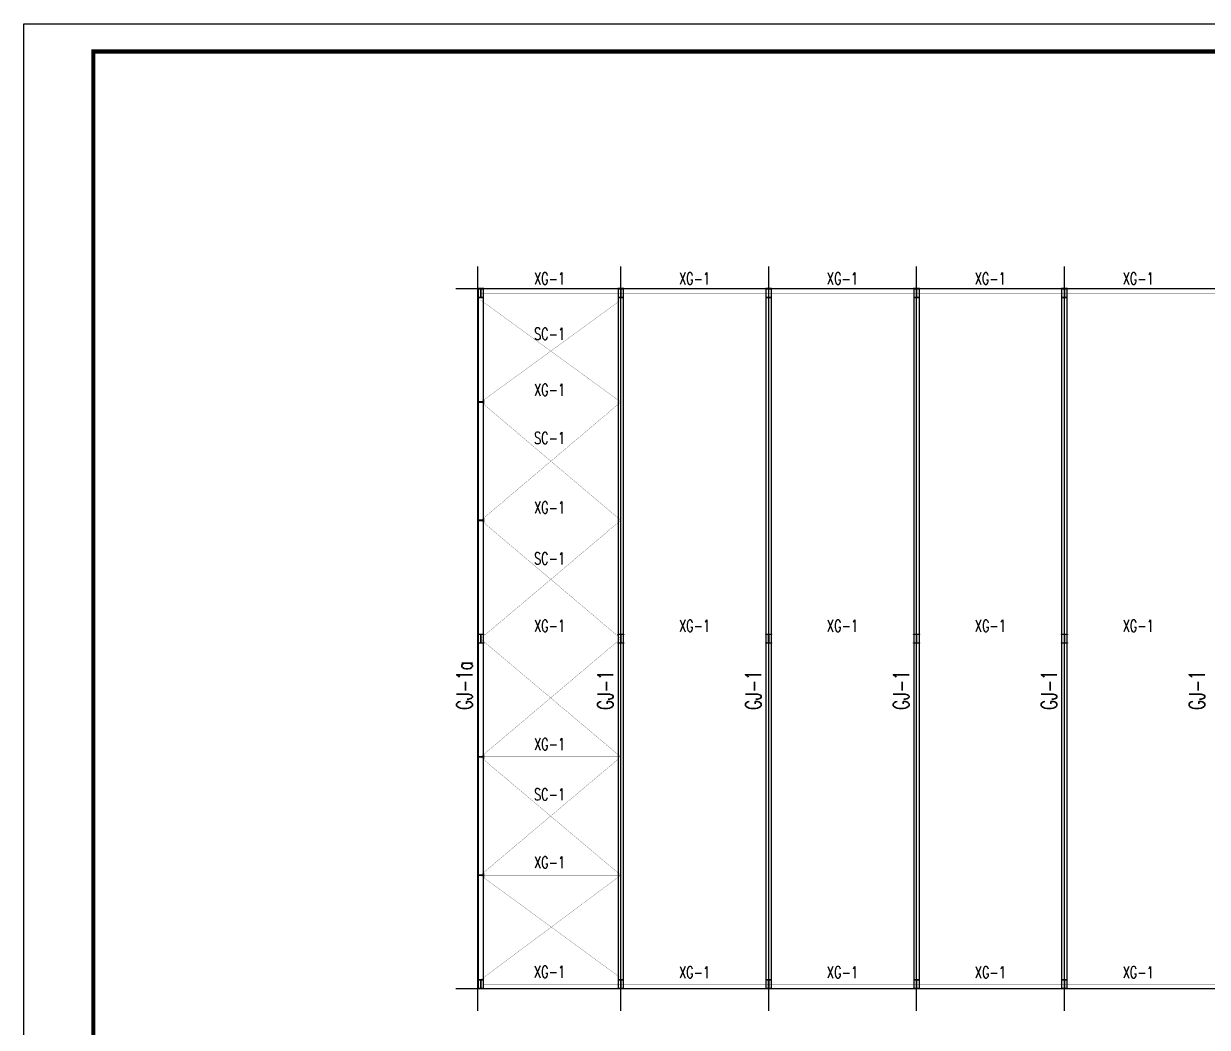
# Model space of a CAD drawing. Extents: x 180850 to 1399066, y 113487 to 334416.
# Drawn here: x 674842 to 734875, y 169476 to 220382 of the extents above; entities that cross this region are included whole.
import ezdxf

# ---------------------------------------------------------------- set-up
doc = ezdxf.new("R2010")
doc.units = 0
doc.header["$LTSCALE"] = 1000
doc.linetypes.add('DASH', pattern=[0.35, 0.25, -0.1])
for name, color, linetype in [('DOTE', 1, 'Continuous'), ('GL', 150, 'Continuous'), ('GZ', 50, 'Continuous'), ('PUB_TEXT', 7, 'Continuous'), ('PUB_TITLE', 4, 'Continuous'), ('SC', 3, 'Continuous'), ('XG', 6, 'Continuous')]:
    doc.layers.add(name, color=color, linetype=linetype)
doc.styles.add('_TCH_DIM', font='SIMPLEX', dxfattribs={"bigfont": 'GBCBIG'})

# ---------------------------------------------------------------- blocks, each defined once
blk = doc.blocks.new('A$C10C50790')
blk.add_line((7370, 35500), (7130, 35500))
at = {"layer": 'GZ'}
for points in [[(0, 35050), (300, 35050), (300, 35060), (157, 35060), (153, 35065), (153, 35485), (157, 35490), (300, 35490), (300, 35500), (0, 35500), (0, 35490), (143, 35490), (147, 35486), (147, 35065), (143, 35060), (0, 35060), (0, 35050)], [(7100, 35050), (7400, 35050), (7400, 35060), (7257, 35060), (7253, 35065), (7253, 35485), (7257, 35490), (7400, 35490), (7400, 35500), (7100, 35500), (7100, 35490), (7243, 35490), (7247, 35486), (7247, 35065), (7243, 35060), (7100, 35060), (7100, 35050)], [(14600, 35050), (14900, 35050), (14900, 35060), (14757, 35060), (14753, 35065), (14753, 35485), (14757, 35490), (14900, 35490), (14900, 35500), (14600, 35500), (14600, 35490), (14743, 35490), (14747, 35486), (14747, 35065), (14743, 35060), (14600, 35060), (14600, 35050)], [(22100, 35050), (22400, 35050), (22400, 35060), (22257, 35060), (22253, 35065), (22253, 35485), (22257, 35490), (22400, 35490), (22400, 35500), (22100, 35500), (22100, 35490), (22243, 35490), (22247, 35486), (22247, 35065), (22243, 35060), (22100, 35060), (22100, 35050)], [(29600, 35050), (29900, 35050), (29900, 35060), (29757, 35060), (29753, 35065), (29753, 35485), (29757, 35490), (29900, 35490), (29900, 35500), (29600, 35500), (29600, 35490), (29743, 35490), (29747, 35486), (29747, 35065), (29743, 35060), (29600, 35060), (29600, 35050)], [(0, 29860), (0, 29640), (10, 29640), (10, 29743), (15, 29747), (285, 29747), (290, 29743), (290, 29640), (300, 29640), (300, 29860), (290, 29860), (290, 29757), (286, 29753), (15, 29753), (10, 29757), (10, 29860), (0, 29860)], [(0, 23860), (0, 23640), (10, 23640), (10, 23743), (15, 23747), (285, 23747), (290, 23743), (290, 23640), (300, 23640), (300, 23860), (290, 23860), (290, 23757), (286, 23753), (15, 23753), (10, 23757), (10, 23860), (0, 23860)], [(0, 17975), (300, 17975), (300, 17965), (157, 17965), (153, 17960), (153, 17540), (157, 17535), (300, 17535), (300, 17525), (0, 17525), (0, 17535), (143, 17535), (147, 17540), (147, 17960), (143, 17965), (0, 17965), (0, 17975)], [(7100, 17975), (7400, 17975), (7400, 17965), (7257, 17965), (7253, 17960), (7253, 17540), (7257, 17535), (7400, 17535), (7400, 17525), (7100, 17525), (7100, 17535), (7243, 17535), (7247, 17540), (7247, 17960), (7243, 17965), (7100, 17965), (7100, 17975)], [(14600, 17975), (14900, 17975), (14900, 17965), (14757, 17965), (14753, 17960), (14753, 17540), (14757, 17535), (14900, 17535), (14900, 17525), (14600, 17525), (14600, 17535), (14743, 17535), (14747, 17540), (14747, 17960), (14743, 17965), (14600, 17965), (14600, 17975)], [(22100, 17975), (22400, 17975), (22400, 17965), (22257, 17965), (22253, 17960), (22253, 17540), (22257, 17535), (22400, 17535), (22400, 17525), (22100, 17525), (22100, 17535), (22243, 17535), (22247, 17540), (22247, 17960), (22243, 17965), (22100, 17965), (22100, 17975)], [(29600, 17975), (29900, 17975), (29900, 17965), (29757, 17965), (29753, 17960), (29753, 17540), (29757, 17535), (29900, 17535), (29900, 17525), (29600, 17525), (29600, 17535), (29743, 17535), (29747, 17540), (29747, 17960), (29743, 17965), (29600, 17965), (29600, 17975)], [(0, 11860), (0, 11640), (10, 11640), (10, 11743), (15, 11747), (285, 11747), (290, 11743), (290, 11640), (300, 11640), (300, 11860), (290, 11860), (290, 11757), (286, 11753), (15, 11753), (10, 11757), (10, 11860), (0, 11860)], [(0, 5860), (0, 5640), (10, 5640), (10, 5743), (15, 5747), (285, 5747), (290, 5743), (290, 5640), (300, 5640), (300, 5860), (290, 5860), (290, 5757), (286, 5753), (15, 5753), (10, 5757), (10, 5860), (0, 5860)], [(0, 450), (300, 450), (300, 440), (157, 440), (153, 435), (153, 15), (157, 10), (300, 10), (300, 0), (0, 0), (0, 10), (143, 10), (147, 14), (147, 435), (143, 440), (0, 440), (0, 450)], [(7100, 450), (7400, 450), (7400, 440), (7257, 440), (7253, 435), (7253, 15), (7257, 10), (7400, 10), (7400, 0), (7100, 0), (7100, 10), (7243, 10), (7247, 14), (7247, 435), (7243, 440), (7100, 440), (7100, 450)], [(14600, 450), (14900, 450), (14900, 440), (14757, 440), (14753, 435), (14753, 15), (14757, 10), (14900, 10), (14900, 0), (14600, 0), (14600, 10), (14743, 10), (14747, 14), (14747, 435), (14743, 440), (14600, 440), (14600, 450)], [(22100, 450), (22400, 450), (22400, 440), (22257, 440), (22253, 435), (22253, 15), (22257, 10), (22400, 10), (22400, 0), (22100, 0), (22100, 10), (22243, 10), (22247, 14), (22247, 435), (22243, 440), (22100, 440), (22100, 450)], [(29600, 450), (29900, 450), (29900, 440), (29757, 440), (29753, 435), (29753, 15), (29757, 10), (29900, 10), (29900, 0), (29600, 0), (29600, 10), (29743, 10), (29747, 14), (29747, 435), (29743, 440), (29600, 440), (29600, 450)]]:
    blk.add_lwpolyline(points, close=True, dxfattribs=at)

msp = doc.modelspace()

# ---------------------------------------------------------------- linework, layer by layer
at = {"layer": 'DOTE'}
for p, q in [((697877.65, 170316.41), (697877.65, 208066.41)), ((705127.65, 170316.41), (705127.65, 208066.41)), ((712627.65, 170316.41), (712627.65, 208066.41)), ((720127.65, 170316.41), (720127.65, 208066.41)), ((727627.65, 170316.41), (727627.65, 208066.41)), ((696752.65, 206941.41), (759227.65, 206941.41)), ((696752.65, 171441.41), (759227.65, 171441.41))]:
    msp.add_line(p, q, dxfattribs=at)
at = {"layer": 'GL'}
for points in [[(697902.65, 171441.41), (697902.65, 206941.41), (698152.65, 206941.41), (698152.65, 171441.41)], [(705002.65, 171441.41), (705002.65, 206941.41), (705252.65, 206941.41), (705252.65, 171441.41)], [(712502.65, 171441.41), (712502.65, 206941.41), (712752.65, 206941.41), (712752.65, 171441.41)], [(720002.65, 171441.41), (720002.65, 206941.41), (720252.65, 206941.41), (720252.65, 171441.41)], [(727502.65, 171441.41), (727502.65, 206941.41), (727752.65, 206941.41), (727752.65, 171441.41)]]:
    msp.add_lwpolyline(points, close=True, dxfattribs=at)
at = {"layer": 'PUB_TITLE'}
msp.add_lwpolyline([(674841.6, 220381.89), (793770.78, 220381.89), (793770.78, 136381.97), (674841.6, 136381.97)], close=True, dxfattribs=at)
at = {"layer": 'PUB_TITLE', "const_width": 212.12}
msp.add_lwpolyline([(678376.95, 137796.11), (678376.95, 218967.75), (792356.64, 218967.75), (792356.64, 137796.11)], close=True, dxfattribs=at)
at = {"layer": 'SC', "const_width": 10}
for points in [[(705127.65, 206366.33), (698036.3, 201191.41), (705127.65, 195191.41), (698011.31, 189185.3), (705127.65, 183191.41), (698011.31, 177191.41), (705127.65, 171977.76)], [(698014.31, 206366.33), (705127.65, 201191.42), (698036.3, 195191.4), (705127.66, 189191.41), (698016.3, 183184.41), (705127.65, 177191.41), (698021.81, 171891.41)]]:
    msp.add_lwpolyline(points, dxfattribs=at)
at = {"layer": 'XG', "linetype": 'DASH', "const_width": 10}
for points in [[(698030.65, 206716.58), (757952.65, 206716.59)], [(698198.94, 201191.41), (705127.66, 201191.41)], [(698198.94, 195191.41), (705127.66, 195191.41)], [(698177.65, 189191.41), (757952.65, 189191.41)], [(698198.94, 189191.41), (705127.66, 189191.41)], [(698198.94, 183191.41), (705127.66, 183191.41)], [(698198.94, 177191.41), (705127.66, 177191.41)], [(698174.65, 171666.15), (757952.65, 171666.15)]]:
    msp.add_lwpolyline(points, dxfattribs=at)

# ---------------------------------------------------------------- block references
msp.add_blockref('A$C10C50790', (697877.65, 171441.41))

# ---------------------------------------------------------------- texts
at = {"layer": 'PUB_TEXT', "style": '_TCH_DIM', "width": 0.705882}
for s, p in [('XG-1', (700724.07, 207157.27)), ('XG-1', (708078.11, 207157.27)), ('XG-1', (715578.11, 207157.27)), ('XG-1', (723078.11, 207157.27)), ('XG-1', (730578.11, 207157.27)), ('SC-1', (700727.07, 204348.03)), ('XG-1', (700727.07, 201511.87)), ('SC-1', (700727.07, 199067.82)), ('XG-1', (700727.07, 195540.98)), ('SC-1', (700723.57, 192959.08)), ('XG-1', (700727.07, 189540.99)), ('XG-1', (708081.11, 189540.99)), ('XG-1', (715581.11, 189540.99)), ('XG-1', (723081.11, 189540.99)), ('XG-1', (730581.11, 189540.99)), ('XG-1', (700727.07, 183540.99)), ('SC-1', (700723.57, 180991.67)), ('XG-1', (700727.07, 177540.99)), ('XG-1', (700721.07, 171991.98)), ('XG-1', (708081.11, 171968.57)), ('XG-1', (715581.11, 171968.57)), ('XG-1', (723081.11, 171968.57)), ('XG-1', (730581.11, 171968.57))]:
    msp.add_text(s, height=600, dxfattribs=at).set_placement(p)
at = {"layer": 'XG', "linetype": 'DASH', "style": '_TCH_DIM', "width": 0.705882}
for s, p in [('GJ-1a', (697598.48, 185572.42)), ('GJ-1', (704748.21, 185572.42)), ('GJ-1', (712248.21, 185572.42)), ('GJ-1', (719748.21, 185572.42)), ('GJ-1', (727248.21, 185572.42)), ('GJ-1', (734748.21, 185572.42))]:
    msp.add_text(s, height=800, rotation=90, dxfattribs=at).set_placement(p)

doc.saveas('drawing.dxf')
